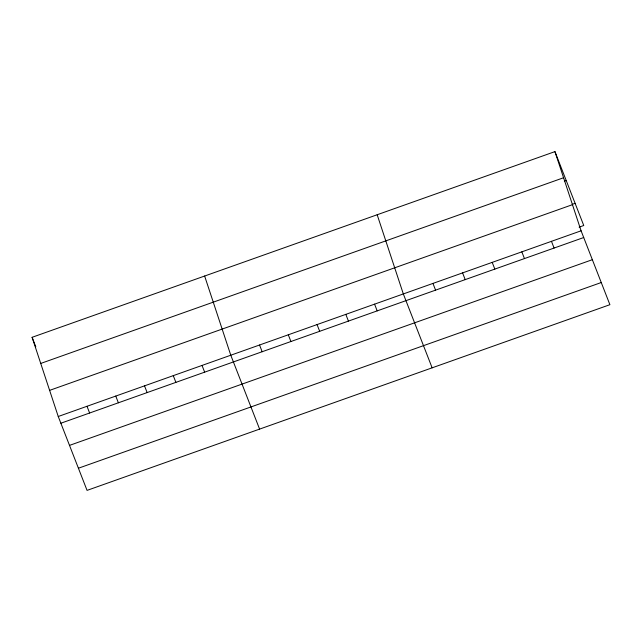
<?xml version="1.0" encoding="UTF-8"?>
<svg xmlns="http://www.w3.org/2000/svg" width="642" height="642" viewBox="0 0 642 642"><rect width="100%" height="100%" fill="white"/><g stroke="black" fill="none" stroke-linecap="round" stroke-linejoin="round"><path stroke-width="0.96" d="M554.945 151.616L581.09 230.807L609.9 304.693L87.055 490.384L58.245 416.498L32.1 337.307L554.945 151.616L583.755 225.502L579.124 227.14M40.727 363.444L563.572 177.746M564.358 181.156L566.212 180.498M572.335 204.325L575.112 203.337M49.619 390.368L572.463 204.67M58.245 416.498L581.09 230.807M60.87 423.222L583.714 237.532M69.513 445.387L592.357 259.689M78.412 468.227L601.257 282.528M551.462 241.328L554.086 248.053M521.834 251.849L524.458 258.574M492.205 262.369L494.83 269.094M462.585 272.898L465.201 279.623M432.957 283.419L435.573 290.144M432.13 367.826L403.328 293.94L377.175 214.749M374.567 304.156L377.191 310.88M345.813 314.371L348.437 321.088M317.06 324.579L319.676 331.304M288.298 334.795L290.922 341.52M259.545 345.011L262.161 351.736M259.593 429.105L230.783 355.219L204.637 276.028M202.029 365.434L204.654 372.159M173.276 375.65L175.892 382.375M144.514 385.858L147.138 392.583M115.761 396.074L118.385 402.799M87.007 406.29L89.623 413.015M32.1 337.307L34.395 343.197M34.724 344.032L35.8 346.808"/></g></svg>
